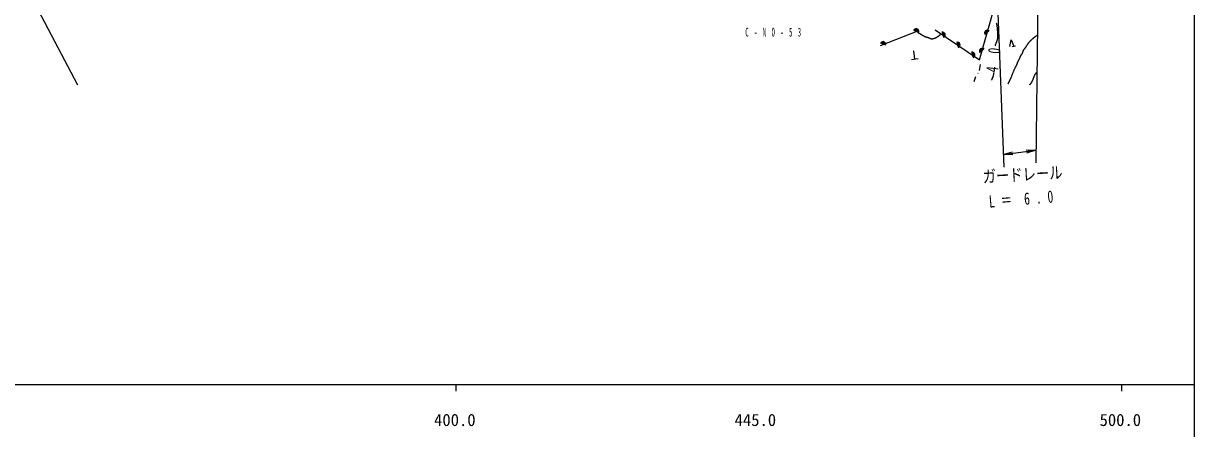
# Model space of a CAD drawing. Units: millimetres, scale not verified. Extents: x 40000 to 680000, y 20000 to 380000.
# Drawn here: x 403016 to 579000, y 198357 to 259290 of the extents above; entities that cross this region are included whole.
import ezdxf
from ezdxf.enums import TextEntityAlignment as Align

# ---------------------------------------------------------------- set-up
doc = ezdxf.new("R2010")
doc.units = ezdxf.units.MM
doc.header["$LTSCALE"] = 1000
doc.layers.add('M-BGD', color=7, linetype='Continuous', lineweight=25)
doc.layers.add('M-TTL-BAND', color=7, linetype='Continuous', lineweight=25)
doc.styles.add('ＭＳ ゴシック', font='')
doc.styles.get('ＭＳ ゴシック').set_extended_font_data('MS Gothic')

msp = doc.modelspace()

# ---------------------------------------------------------------- linework, layer by layer
at = {"layer": 'M-BGD'}
for p, q in [((394103, 282608), (411119, 250031)), ((555462, 264471), (555124, 238314)), ((546690, 253792), (548971, 261957)), ((549385, 262141), (550314, 237687)), ((531818, 255991), (537573, 258218)), ((540038, 258332), (546690, 253792)), ((551261, 255795), (551438, 256823)), ((551438, 256823), (551856, 255867)), ((551608, 255837), (552104, 255897)), ((536483, 253871), (537475, 253991)), ((536979, 253931), (536828, 255172)), ((546483, 251813), (546437, 251750)), ((546697, 252212), (546841, 253106)), ((545901, 250534), (546152, 251297)), ((550243, 239560), (555149, 240208))]:
    msp.add_line(p, q, dxfattribs=at)
for points in [[(549052, 255934), (549062, 255960), (549070, 255987), (549079, 256014), (549088, 256041), (549098, 256068), (549107, 256095), (549116, 256122), (549125, 256148), (549135, 256176), (549145, 256202), (549154, 256229), (549164, 256256), (549173, 256282), (549183, 256309), (549193, 256336), (549204, 256362), (549214, 256389), (549225, 256416), (549235, 256443), (549245, 256469), (549253, 256488), (549262, 256507), (549270, 256526), (549277, 256546), (549286, 256565), (549294, 256584), (549302, 256603), (549309, 256622), (549317, 256642), (549325, 256661), (549333, 256680), (549340, 256699), (549347, 256719), (549354, 256738), (549360, 256758), (549367, 256777), (549373, 256797), (549379, 256817), (549384, 256837), (549390, 256856), (549396, 256881), (549401, 256907), (549406, 256933), (549409, 256959), (549413, 256985), (549416, 257011), (549419, 257037), (549422, 257064), (549424, 257090), (549426, 257117), (549426, 257143), (549427, 257169), (549428, 257197), (549429, 257223), (549429, 257250), (549429, 257276), (549429, 257303), (549429, 257331), (549429, 257358), (549429, 257384), (549428, 257501), (549427, 257618), (549425, 257735), (549423, 257853), (549420, 257969), (549415, 258086), (549410, 258203), (549403, 258319), (549394, 258434), (549384, 258550), (549372, 258665), (549357, 258780), (549340, 258892), (549322, 259005), (549299, 259117), (549273, 259228), (549246, 259338)], [(537308, 258115), (537314, 258102), (537321, 258089), (537326, 258075), (537333, 258062), (537338, 258049), (537345, 258036), (537352, 258023), (537358, 258011), (537366, 257999), (537372, 257986), (537380, 257974), (537388, 257963), (537396, 257952), (537404, 257941), (537412, 257931), (537422, 257921), (537431, 257911), (537440, 257902), (537450, 257894), (537461, 257886), (537470, 257879), (537480, 257874), (537489, 257868), (537499, 257864), (537510, 257859), (537519, 257854), (537530, 257849), (537541, 257846), (537552, 257841), (537563, 257837), (537574, 257833), (537585, 257830), (537596, 257825), (537607, 257821), (537618, 257818), (537629, 257813), (537640, 257809), (537651, 257805), (537662, 257800), (537672, 257795), (537686, 257788), (537698, 257781), (537711, 257774), (537724, 257765), (537737, 257757), (537749, 257748), (537761, 257739), (537773, 257731), (537784, 257721), (537796, 257712), (537808, 257703), (537820, 257694), (537831, 257684), (537843, 257675), (537855, 257666), (537867, 257658), (537879, 257648), (537891, 257639), (537903, 257632), (537916, 257623), (537927, 257616), (537939, 257609), (537952, 257602), (537964, 257596), (537976, 257589), (537988, 257584), (538001, 257577), (538014, 257572), (538027, 257566), (538040, 257561), (538052, 257555), (538065, 257550), (538078, 257543), (538091, 257538), (538103, 257532), (538116, 257527), (538129, 257521), (538141, 257515), (538154, 257509), (538166, 257503), (538181, 257494), (538195, 257487), (538209, 257479), (538223, 257470), (538237, 257462), (538251, 257453), (538265, 257445), (538278, 257437), (538292, 257427), (538306, 257419), (538320, 257409), (538333, 257401), (538347, 257393), (538361, 257384), (538374, 257375), (538388, 257367), (538403, 257359), (538417, 257351), (538431, 257343), (538445, 257336), (538478, 257320), (538511, 257305), (538545, 257292), (538580, 257279), (538614, 257268), (538650, 257257), (538685, 257247), (538721, 257238), (538757, 257228), (538793, 257219), (538830, 257211), (538865, 257201), (538901, 257192), (538938, 257182), (538973, 257172), (539010, 257161), (539045, 257149), (539080, 257136), (539115, 257123), (539149, 257107), (539162, 257102), (539175, 257095), (539188, 257089), (539201, 257083), (539214, 257077), (539226, 257070), (539239, 257064), (539251, 257057), (539264, 257051), (539277, 257044), (539290, 257038), (539303, 257032), (539315, 257027), (539328, 257021), (539341, 257016), (539354, 257010), (539367, 257006), (539380, 257002), (539393, 256998), (539406, 256995), (539423, 256992), (539441, 256989), (539459, 256986), (539477, 256985), (539495, 256984), (539513, 256984), (539531, 256985), (539549, 256986), (539568, 256987), (539586, 256989), (539605, 256992), (539623, 256994), (539641, 256997), (539660, 257000), (539679, 257004), (539697, 257008), (539715, 257012), (539734, 257016), (539752, 257021), (539771, 257025), (539785, 257028), (539798, 257031), (539813, 257034), (539827, 257038), (539840, 257041), (539855, 257045), (539869, 257049), (539882, 257053), (539896, 257056), (539910, 257060), (539923, 257064), (539937, 257067), (539951, 257072), (539964, 257076), (539977, 257080), (539990, 257085), (540004, 257089), (540016, 257095), (540030, 257100), (540043, 257105), (540059, 257111), (540075, 257118), (540090, 257126), (540105, 257133), (540120, 257141), (540137, 257149), (540152, 257157), (540167, 257165), (540182, 257174), (540197, 257183), (540212, 257191), (540227, 257200), (540242, 257209), (540257, 257218), (540271, 257228), (540286, 257237), (540301, 257247), (540316, 257255), (540330, 257265), (540345, 257275), (540363, 257286), (540380, 257297), (540397, 257309), (540415, 257320), (540433, 257332), (540449, 257343), (540467, 257355), (540484, 257366), (540502, 257379), (540518, 257391), (540535, 257403), (540552, 257415), (540568, 257428), (540585, 257440), (540600, 257453), (540617, 257466), (540632, 257479), (540649, 257492), (540664, 257506), (540680, 257519), (540691, 257531), (540702, 257541), (540713, 257552), (540725, 257563), (540736, 257573), (540746, 257585), (540757, 257596), (540768, 257608), (540779, 257619), (540789, 257630), (540800, 257642), (540811, 257653), (540821, 257665), (540832, 257677), (540843, 257688), (540852, 257700), (540863, 257712), (540874, 257724), (540883, 257735), (540894, 257748)], [(550981, 250199), (550990, 250215), (550998, 250230), (551006, 250245), (551014, 250261), (551021, 250276), (551029, 250292), (551038, 250308), (551046, 250324), (551054, 250339), (551062, 250355), (551069, 250370), (551078, 250386), (551086, 250401), (551094, 250417), (551102, 250433), (551109, 250448), (551117, 250464), (551126, 250479), (551134, 250495), (551142, 250511), (551149, 250526), (551156, 250541), (551165, 250557), (551172, 250572), (551179, 250587), (551187, 250602), (551195, 250617), (551202, 250632), (551210, 250647), (551217, 250662), (551224, 250678), (551232, 250693), (551240, 250708), (551247, 250723), (551254, 250738), (551262, 250753), (551269, 250769), (551277, 250784), (551284, 250799), (551291, 250814), (551299, 250829), (551306, 250844), (551313, 250859), (551320, 250874), (551327, 250889), (551334, 250905), (551341, 250920), (551348, 250935), (551355, 250950), (551362, 250964), (551369, 250979), (551376, 250994), (551383, 251009), (551390, 251025), (551397, 251040), (551403, 251055), (551410, 251070), (551416, 251086), (551424, 251101), (551430, 251116), (551462, 251193), (551494, 251270), (551524, 251348), (551554, 251425), (551583, 251503), (551612, 251582), (551641, 251660), (551670, 251738), (551698, 251817), (551727, 251895), (551756, 251973), (551786, 252051), (551817, 252128), (551848, 252205), (551880, 252282), (551915, 252357), (551950, 252433), (551987, 252507), (552025, 252580), (552065, 252654), (552076, 252671), (552086, 252690), (552097, 252707), (552108, 252725), (552117, 252743), (552128, 252761), (552139, 252779), (552149, 252796), (552160, 252814), (552171, 252832), (552181, 252850), (552192, 252868), (552202, 252886), (552213, 252903), (552223, 252922), (552233, 252940), (552242, 252958), (552251, 252977), (552261, 252995), (552270, 253014), (552281, 253038), (552292, 253062), (552302, 253088), (552312, 253112), (552322, 253137), (552332, 253162), (552342, 253187), (552351, 253212), (552361, 253238), (552370, 253263), (552379, 253288), (552389, 253314), (552398, 253339), (552407, 253364), (552416, 253389), (552426, 253415), (552436, 253440), (552446, 253465), (552456, 253490), (552466, 253514), (552476, 253537), (552487, 253558), (552497, 253581), (552508, 253602), (552518, 253624), (552529, 253646), (552540, 253668), (552551, 253689), (552563, 253710), (552574, 253731), (552585, 253753), (552596, 253774), (552608, 253796), (552619, 253817), (552631, 253839), (552641, 253860), (552653, 253882), (552663, 253904), (552674, 253926), (552684, 253948), (552696, 253975), (552708, 254001), (552720, 254028), (552731, 254055), (552742, 254083), (552753, 254110), (552765, 254137), (552776, 254165), (552786, 254192), (552797, 254220), (552809, 254246), (552820, 254274), (552832, 254300), (552843, 254327), (552855, 254354), (552868, 254380), (552881, 254407), (552895, 254433), (552908, 254459), (552923, 254484), (552934, 254503), (552946, 254522), (552958, 254540), (552970, 254558), (552981, 254577), (552994, 254594), (553006, 254613), (553019, 254630), (553031, 254649), (553044, 254667), (553056, 254685), (553068, 254704), (553080, 254721), (553091, 254740), (553103, 254759), (553114, 254777), (553125, 254796), (553136, 254815), (553146, 254834), (553156, 254854), (553164, 254872), (553172, 254891), (553180, 254909), (553187, 254928), (553194, 254946), (553201, 254965), (553208, 254984), (553215, 255003), (553221, 255022), (553228, 255042), (553235, 255061), (553240, 255079), (553247, 255098), (553254, 255117), (553261, 255136), (553268, 255155), (553275, 255174), (553283, 255192), (553291, 255211), (553299, 255230), (553310, 255253), (553322, 255277), (553335, 255301), (553349, 255323), (553363, 255346), (553378, 255369), (553392, 255392), (553407, 255414), (553423, 255436), (553439, 255458), (553455, 255479), (553471, 255501), (553488, 255523), (553504, 255545), (553521, 255566), (553538, 255588), (553555, 255609), (553571, 255630), (553588, 255653), (553603, 255674), (553621, 255697), (553636, 255719), (553652, 255742), (553669, 255765), (553684, 255788), (553699, 255811), (553716, 255834), (553731, 255857), (553746, 255880), (553761, 255904), (553776, 255927), (553791, 255950), (553807, 255974), (553822, 255997), (553836, 256020), (553851, 256044), (553867, 256067), (553882, 256091), (553896, 256114), (553912, 256137), (553930, 256166), (553949, 256193), (553968, 256222), (553988, 256249), (554006, 256277), (554026, 256304), (554046, 256332), (554066, 256359), (554086, 256386), (554106, 256413), (554127, 256439), (554148, 256466), (554169, 256492), (554190, 256518), (554211, 256543), (554233, 256569), (554255, 256594), (554278, 256619), (554300, 256644), (554323, 256669), (554342, 256688), (554362, 256708), (554381, 256726), (554401, 256746), (554421, 256764), (554440, 256784), (554460, 256802), (554481, 256821), (554501, 256839), (554521, 256857), (554542, 256876), (554563, 256894), (554583, 256912), (554604, 256930), (554625, 256948), (554645, 256966), (554666, 256985), (554687, 257002), (554707, 257021), (554728, 257038), (554741, 257051), (554755, 257063), (554770, 257076), (554783, 257088), (554797, 257100), (554811, 257112), (554824, 257125), (554839, 257137), (554852, 257149), (554866, 257161), (554880, 257174), (554894, 257186), (554908, 257197), (554923, 257209), (554936, 257221), (554950, 257233), (554965, 257245), (554979, 257256), (554993, 257267), (555008, 257279), (555025, 257292), (555043, 257305), (555060, 257319), (555078, 257331), (555097, 257344), (555114, 257356), (555132, 257369), (555150, 257381), (555168, 257393), (555187, 257406), (555205, 257418), (555223, 257429), (555242, 257441), (555260, 257454), (555279, 257465), (555298, 257477), (555317, 257489), (555335, 257500), (555354, 257512), (555373, 257524)], [(548518, 250745), (548524, 250758), (548528, 250771), (548534, 250784), (548539, 250796), (548545, 250809), (548550, 250822), (548556, 250835), (548560, 250847), (548566, 250860), (548571, 250873), (548577, 250886), (548582, 250898), (548587, 250911), (548592, 250924), (548598, 250936), (548603, 250949), (548608, 250962), (548613, 250975), (548619, 250987), (548623, 251000), (548630, 251017), (548637, 251034), (548643, 251051), (548650, 251068), (548657, 251085), (548663, 251102), (548669, 251118), (548676, 251136), (548682, 251153), (548688, 251170), (548694, 251187), (548700, 251204), (548706, 251222), (548712, 251238), (548718, 251255), (548724, 251273), (548729, 251290), (548735, 251308), (548740, 251324), (548746, 251342), (548754, 251370), (548762, 251400), (548770, 251429), (548777, 251457), (548785, 251486), (548792, 251515), (548799, 251544), (548805, 251573), (548812, 251602), (548818, 251632), (548825, 251661), (548831, 251690), (548837, 251720), (548843, 251749), (548848, 251778), (548854, 251808), (548860, 251837), (548866, 251867), (548871, 251896), (548877, 251925)], [(554230, 250037), (554237, 250048), (554245, 250059), (554253, 250070), (554261, 250082), (554268, 250093), (554276, 250104), (554285, 250115), (554292, 250126), (554300, 250138), (554308, 250149), (554315, 250160), (554323, 250171), (554332, 250182), (554340, 250193), (554347, 250204), (554356, 250216), (554364, 250227), (554372, 250238), (554380, 250249), (554388, 250260), (554399, 250275), (554411, 250290), (554421, 250304), (554432, 250319), (554444, 250333), (554455, 250348), (554466, 250362), (554478, 250376), (554488, 250391), (554499, 250406), (554510, 250421), (554521, 250435), (554531, 250450), (554542, 250465), (554553, 250480), (554563, 250495), (554573, 250510), (554582, 250525), (554593, 250541), (554602, 250557), (554616, 250581), (554629, 250605), (554642, 250630), (554654, 250656), (554666, 250681), (554677, 250707), (554689, 250734), (554699, 250759), (554710, 250786), (554720, 250812), (554730, 250839), (554739, 250866), (554748, 250893), (554758, 250920), (554767, 250947), (554776, 250974), (554785, 251001), (554794, 251028), (554803, 251056), (554812, 251083), (554821, 251111), (554832, 251140), (554842, 251168), (554851, 251196), (554862, 251224), (554873, 251252), (554883, 251280), (554894, 251308), (554905, 251335), (554917, 251362), (554929, 251389), (554940, 251416), (554953, 251444), (554966, 251470), (554979, 251496), (554992, 251523), (555006, 251549), (555021, 251575), (555035, 251600), (555050, 251626), (555062, 251643), (555073, 251661), (555084, 251678), (555096, 251696), (555108, 251713), (555120, 251731), (555132, 251748), (555145, 251765), (555157, 251782), (555170, 251799), (555183, 251816), (555195, 251833), (555208, 251849), (555221, 251866), (555234, 251883), (555247, 251900), (555261, 251916), (555274, 251933), (555288, 251949), (555301, 251966)], [(551711, 239510), (550243, 239560), (551647, 239989)], [(553681, 240258), (555149, 240208), (553744, 239779)]]:
    msp.add_lwpolyline(points, dxfattribs=at)
for centre, radius, start, end in [((537170, 258072), 400, 344.59511, 164.76924), ((537170, 258072), 400, 344.59511, 164.76924), ((537170, 258072), 350, 344.45619, 164.6548), ((537170, 258072), 300, 344.50258, 164.73469), ((537170, 258072), 251, 344.51173, 164.78987), ((537170, 258072), 200, 344.59511, 164.94405), ((537170, 258072), 150, 344.27138, 164.73469), ((537170, 258072), 100, 344.31715, 165.01643), ((537170, 258072), 50, 344.1808, 165.57393), ((541146, 257575), 400, 289.16676, 109.16664), ((541146, 257575), 400, 289.16676, 109.16664), ((541146, 257575), 350, 289.12624, 109.12624), ((541146, 257575), 300, 289.19813, 109.19813), ((541146, 257575), 250, 289.14784, 109.14784), ((541146, 257575), 200, 289.07216, 109.07216), ((541146, 257575), 150, 289.19813, 109.19813), ((541146, 257575), 100, 289.07216, 109.07216), ((541146, 257575), 50, 289.44826, 109.44813), ((547830, 257874), 399, 37.89943, 217.95412), ((547830, 257874), 399, 37.89943, 217.95412), ((547830, 257874), 350, 37.88832, 217.95088), ((547830, 257874), 300, 37.87355, 217.94655), ((547830, 257874), 249, 37.76479, 217.85286), ((547830, 257874), 199, 37.71168, 217.82204), ((547830, 257874), 149, 37.97719, 217.77077), ((547830, 257874), 100, 37.97719, 218.19484), ((547830, 257874), 50, 37.97719, 218.40865), ((532190, 256145), 400, 344.59511, 164.63014), ((532190, 256145), 400, 344.59511, 164.63014), ((532190, 256145), 351, 344.61476, 164.6548), ((532190, 256145), 300, 344.50258, 164.68751), ((532190, 256145), 251, 344.51173, 164.78987), ((532190, 256145), 200, 344.59511, 164.59505), ((532190, 256145), 151, 344.64076, 164.73469), ((532190, 256145), 100, 344.31715, 164.87233), ((532190, 256145), 50, 344.1808, 164.45613), ((543364, 256062), 400, 289.16676, 109.07216), ((543364, 256062), 400, 289.16676, 109.07216), ((543364, 256062), 351, 289.23402, 109.12624), ((543364, 256062), 300, 289.19813, 109.07216), ((543364, 256062), 250, 289.14784, 109.14784), ((543364, 256062), 201, 289.26088, 109.07216), ((543364, 256062), 150, 289.19813, 108.94557), ((543364, 256062), 101, 289.44826, 109.07216), ((543364, 256062), 50, 289.44826, 108.69044), ((547070, 255153), 399, 37.89943, 217.82204), ((547070, 255153), 399, 37.89943, 217.82204), ((547070, 255153), 350, 37.88832, 217.80006), ((547070, 255153), 300, 37.87355, 217.87349), ((547070, 255153), 250, 38.06483, 217.85286), ((547070, 255153), 199, 37.97719, 217.82204), ((547070, 255153), 149, 37.97719, 217.77077), ((547070, 255153), 100, 37.97719, 217.6689), ((547070, 255153), 50, 37.97719, 217.36861), ((545581, 254549), 400, 289.16676, 109.27443), ((545581, 254549), 400, 289.16676, 109.27443), ((545581, 254549), 350, 289.12624, 109.12624), ((545581, 254549), 300, 289.07216, 109.19813), ((545581, 254549), 250, 289.14784, 109.14784), ((545581, 254549), 200, 289.07216, 109.26088), ((545581, 254549), 150, 289.19813, 109.19813), ((545581, 254549), 100, 289.07216, 109.07216), ((545581, 254549), 50, 288.69044, 109.44813)]:
    msp.add_arc(centre, radius, start, end, dxfattribs=at)
at = {"layer": 'M-TTL-BAND'}
for p, q in [((579000, 20000), (579000, 370000)), ((40000, 205000), (579000, 205000)), ((468000, 205000), (468000, 204000)), ((568000, 205000), (568000, 204000))]:
    msp.add_line(p, q, dxfattribs=at)

# ---------------------------------------------------------------- texts
at = {"layer": 'M-BGD', "style": 'ＭＳ ゴシック', "width": 0.8}
msp.add_text('ガードレール', height=1833, rotation=3.1, dxfattribs=at).set_placement((547242, 234784), align=Align.BOTTOM_LEFT)
at = {"layer": 'M-BGD', "insert": (511500, 257292), "char_height": 1320, "attachment_point": 7, "style": 'ＭＳ ゴシック'}
msp.add_mtext('\\T2.71;\\W0.45;C-NO-53', dxfattribs=at)
at = {"layer": 'M-BGD', "char_height": 1833, "attachment_point": 7, "style": 'ＭＳ ゴシック'}
for s, insert, rotation in [('\\T3.22;\\W0.7;40', (549483, 251851), 83.9), ('\\T2.02;\\W0.7;L＝6.0', (548171, 231546), 4.7)]:
    msp.add_mtext(s, dxfattribs=dict(at, insert=insert, rotation=rotation))
at = {"layer": 'M-TTL-BAND', "style": 'ＭＳ ゴシック'}
for s, p in [('400.0', (467844, 198195)), ('445.0', (513000, 198195)), ('500.0', (567844, 198195))]:
    msp.add_text(s, height=1833, dxfattribs=at).set_placement(p, align=Align.BOTTOM_CENTER)

doc.saveas('drawing.dxf')
